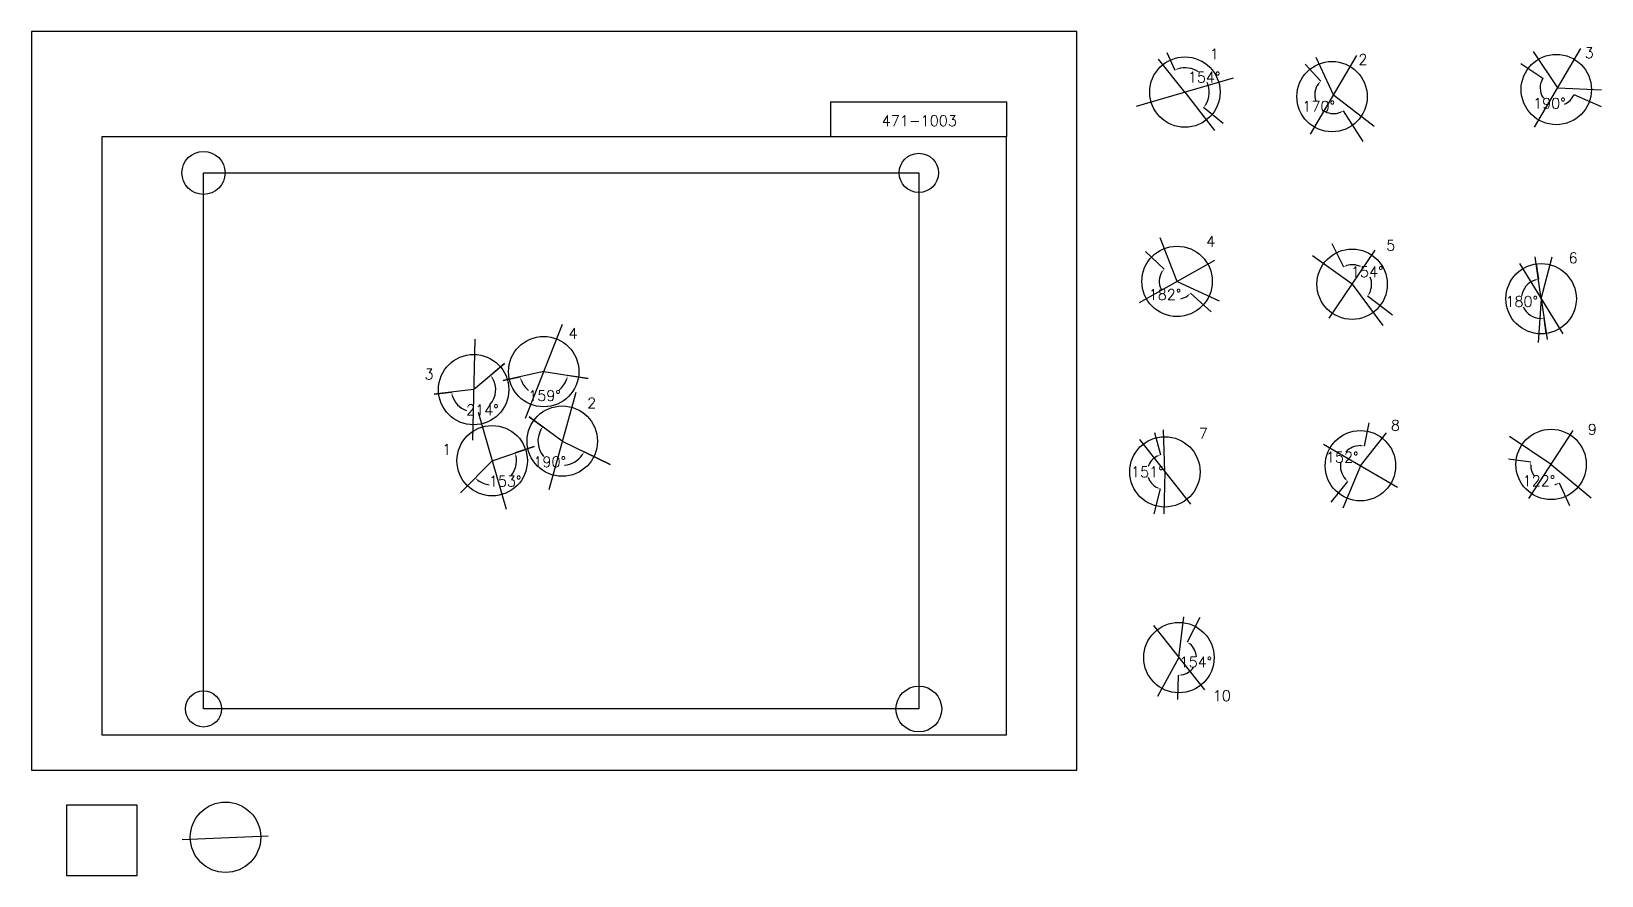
# Model space of a CAD drawing. Extents: x 0 to 2230150, y -150000 to 1050000.
import ezdxf

# ---------------------------------------------------------------- set-up
doc = ezdxf.new("R2010")
doc.units = 0
doc.header["$MEASUREMENT"] = 0
doc.layers.get('0').update_dxf_attribs({"linetype": 'CONTINUOUS'})
doc.layers.get('Defpoints').update_dxf_attribs({"linetype": 'CONTINUOUS'})
for name, color, linetype in [('_0-0_', 7, 'CONTINUOUS'), ('_0-1_V-nasSTD', 7, 'CONTINUOUS'), ('_0-2_番号', 7, 'CONTINUOUS'), ('ADD_LINE', 7, 'CONTINUOUS'), ('文字', 7, 'CONTINUOUS'), ('画像', 7, 'CONTINUOUS')]:
    doc.layers.add(name, color=color, linetype=linetype)
doc.layers.add('位置合わせ用', color=7, linetype='CONTINUOUS', plot=False)
doc.styles.get("Standard").update_dxf_attribs({"font": 'txt', "height": 15000, "bigfont": 'bigfont.shx'})
doc.dimstyles.get("Standard").update_dxf_attribs({"dimtxt": 0.18, "dimasz": 0.18, "dimexe": 0.18, "dimexo": 0.0625, "dimgap": 0.09, "dimtad": 0, "dimtih": 1, "dimtoh": 1, "dimdec": 4, "dimzin": 0, "dimdsep": 46, "dimtxsty": 'Standard', "dimcen": 0.09, "dimadec": 0, "dimazin": 0, "dimtfac": 1, "dimtdec": 4, "dimtofl": 0, "dimtmove": 0, "dimatfit": 3, "dimfxl": 1, "dimtolj": 1, "dimtzin": 0, "dimarcsym": 0})
picture_1 = doc.add_image_def('image1.jpg', size_in_pixel=(800, 600))

# ---------------------------------------------------------------- blocks, each defined once
blk = doc.blocks.new('-000-CCURVE_ORG002')
at = {"layer": '_0-0_', "color": 5, "linetype": 'Continuous'}
for p, q in [((30, -10), (10, -10)), ((10, -10), (10, -30)), ((30, -30), (30, -10)), ((10, -30), (30, -30))]:
    blk.add_line(p, q, dxfattribs=at)
blk = doc.blocks.new('-008-$$ATRU$$11$$背景色$$色$$0_0_0')
at = {"layer": '_0-2_番号'}
blk.add_blockref('-000-CCURVE_ORG002', (0, 0), dxfattribs=at)
blk = doc.blocks.new('*D27')
at = {"layer": 'ADD_LINE', "color": 0, "linetype": 'Continuous', "lineweight": -2}
for p, q in [((1612482, 1019756), (1623866, 995044)), ((1692790, 918934), (1664951, 941812))]:
    blk.add_line(p, q, dxfattribs=at)
for start, end in [(55.935441, 106.423298), (328.898292, 23.176446)]:
    blk.add_arc((1638300, 963714), 34496, start, end, dxfattribs=at)
at = {"layer": 'ADD_LINE', "color": 0}
for points in [[(1628254, 997582), (1628840, 996022), (1623866, 995045)], [(1667157, 946376), (1668518, 945414), (1664951, 941812)]]:
    blk.add_solid(points, dxfattribs=at)
at = {"layer": 'Defpoints', "color": 0}
for p in [(1612482, 1019756), (1638300, 963714), (1672046, 970868), (1692790, 918934)]:
    blk.add_point(p, dxfattribs=at)
at = {"layer": 'ADD_LINE', "color": 0, "linetype": 'Continuous', "insert": (1665608, 984790), "char_height": 15000, "attachment_point": 5}
blk.add_mtext('\\A1;154%%d', dxfattribs=at)
blk = doc.blocks.new('*D28')
at = {"color": 0, "linetype": 'Continuous', "lineweight": -2}
for p, q in [((1809179, 1003391), (1831324, 979396)), ((1891517, 893504), (1863720, 937271))]:
    blk.add_line(p, q, dxfattribs=at)
for start, end in [(143.458517, 199.177328), (242.968088, 291.666013)]:
    blk.add_arc((1849418, 959791), 26678, start, end, dxfattribs=at)
at = {"color": 0}
for points in [[(1828604, 975119), (1827364, 976233), (1831324, 979396)], [(1859646, 934256), (1858888, 935740), (1863721, 937271)]]:
    blk.add_solid(points, dxfattribs=at)
at = {"layer": 'Defpoints', "color": 0}
for p in [(1809179, 1003391), (1849418, 959791), (1823088, 955491), (1891518, 893504)]:
    blk.add_point(p, dxfattribs=at)
at = {"color": 0, "linetype": 'Continuous', "insert": (1828270, 943528), "char_height": 15000, "attachment_point": 5}
blk.add_mtext('\\A1;170%%d', dxfattribs=at)
blk = doc.blocks.new('*D31')
at = {"layer": 'ADD_LINE', "color": 0, "linetype": 'Continuous', "lineweight": -2}
for p, q in [((2115662, 1004203), (2146913, 983688)), ((2230150, 942907), (2190978, 959896))]:
    blk.add_line(p, q, dxfattribs=at)
for start, end in [(146.716384, 215.556167), (291.744567, 336.55299)]:
    blk.add_arc((2167922, 969896), 25131, start, end, dxfattribs=at)
at = {"layer": 'ADD_LINE', "color": 0}
for points in [[(2146913, 983688), (2146913, 983688), (2146913, 983688)], [(2190978, 959896), (2190978, 959896), (2190978, 959896)]]:
    blk.add_solid(points, dxfattribs=at)
at = {"layer": 'Defpoints', "color": 0}
for p in [(2115662, 1004204), (2167922, 969896), (2146156, 957332), (2230150, 942907)]:
    blk.add_point(p, dxfattribs=at)
at = {"layer": 'ADD_LINE', "color": 0, "linetype": 'Continuous', "insert": (2155982, 947782), "char_height": 15000, "attachment_point": 5}
blk.add_mtext('\\A1;190%%d', dxfattribs=at)
blk = doc.blocks.new('*D492')
at = {"color": 0, "linetype": 'Continuous', "lineweight": -2}
for p, q in [((1582560, 737261), (1608834, 712185)), ((1675657, 651191), (1646046, 677753))]:
    blk.add_line(p, q, dxfattribs=at)
for start, end in [(147.654398, 205.986177), (282.024317, 306.788949)]:
    blk.add_arc((1627174, 694681), 25352, start, end, dxfattribs=at)
at = {"color": 0}
for points in [[(1606412, 707733), (1605099, 708759), (1608834, 712185)], [(1642919, 673763), (1641794, 674993), (1646046, 677753)]]:
    blk.add_solid(points, dxfattribs=at)
at = {"layer": 'Defpoints', "color": 0}
for p in [(1582560, 737262), (1627174, 694681), (1602920, 687300), (1675658, 651190)]:
    blk.add_point(p, dxfattribs=at)
at = {"color": 0, "linetype": 'Continuous', "insert": (1609955, 676073), "char_height": 15000, "attachment_point": 5}
blk.add_mtext('\\A1;182%%d', dxfattribs=at)
blk = doc.blocks.new('*D493')
at = {"color": 0, "linetype": 'Continuous', "lineweight": -2}
for p, q in [((1847215, 748386), (1863522, 715452)), ((1933285, 646506), (1897834, 673710))]:
    blk.add_line(p, q, dxfattribs=at)
for start, end in [(64.877904, 105.999917), (332.840982, 21.383423)]:
    blk.add_arc((1875830, 690596), 27737, start, end, dxfattribs=at)
at = {"color": 0}
for points in [[(1867883, 718035), (1868485, 716481), (1863522, 715453)], [(1899804, 678380), (1901213, 677489), (1897835, 673710)]]:
    blk.add_solid(points, dxfattribs=at)
at = {"layer": 'Defpoints', "color": 0}
for p in [(1847214, 748386), (1887525, 715747), (1875830, 690596), (1933286, 646506)]:
    blk.add_point(p, dxfattribs=at)
at = {"color": 0, "linetype": 'Continuous', "insert": (1897257, 708209), "char_height": 15000, "attachment_point": 5}
blk.add_mtext('\\A1;154%%d', dxfattribs=at)
blk = doc.blocks.new('*D494')
at = {"color": 0, "linetype": 'Continuous', "lineweight": -2}
for p, q in [((2097719, 442479), (2129651, 438247)), ((2185031, 375777), (2170441, 407971))]:
    blk.add_line(p, q, dxfattribs=at)
for start, end in [(182.32444, 213.011449), (280.28229, 284.506363)]:
    blk.add_arc((2158450, 434431), 29051, start, end, dxfattribs=at)
at = {"color": 0}
for points in [[(2130255, 433215), (2128590, 433290), (2129651, 438247)], [(2166004, 405520), (2165449, 407092), (2170441, 407970)]]:
    blk.add_solid(points, dxfattribs=at)
at = {"layer": 'Defpoints', "color": 0}
for p in [(2097719, 442479), (2158450, 434431), (2134111, 418569), (2185032, 375776)]:
    blk.add_point(p, dxfattribs=at)
at = {"color": 0, "linetype": 'Continuous', "insert": (2141135, 411104), "char_height": 15000, "attachment_point": 5}
blk.add_mtext('\\A1;122%%d', dxfattribs=at)
blk = doc.blocks.new('*D495')
at = {"color": 0, "linetype": 'Continuous', "lineweight": -2}
for p, q in [((1899485, 493442), (1893065, 460614)), ((1845899, 380648), (1869761, 410403))]:
    blk.add_line(p, q, dxfattribs=at)
for start, end in [(88.997379, 136.834749), (170.916699, 221.208715)]:
    blk.add_arc((1887594, 432640), 28505, start, end, dxfattribs=at)
at = {"color": 0}
for points in [[(1888005, 460311), (1888181, 461969), (1893065, 460615)], [(1865573, 413259), (1866726, 414463), (1869761, 410403)]]:
    blk.add_solid(points, dxfattribs=at)
at = {"layer": 'Defpoints', "color": 0}
for p in [(1899486, 493442), (1869381, 454567), (1887594, 432640), (1845899, 380648)]:
    blk.add_point(p, dxfattribs=at)
at = {"color": 0, "linetype": 'Continuous', "insert": (1861739, 444640), "char_height": 15000, "attachment_point": 5}
blk.add_mtext('\\A1;152%%d', dxfattribs=at)
blk = doc.blocks.new('*D496')
at = {"color": 0, "linetype": 'Continuous', "lineweight": -2}
for p, q in [((1594921, 479957), (1603443, 448007)), ((1594453, 364310), (1603625, 399771))]:
    blk.add_line(p, q, dxfattribs=at)
for start, end in [(116.442259, 162.722612), (197.730428, 243.989803)]:
    blk.add_arc((1609870, 423913), 24936, start, end, dxfattribs=at)
at = {"color": 0}
for points in [[(1599060, 445461), (1598471, 447020), (1603443, 448007)], [(1598646, 400720), (1599223, 402284), (1603625, 399771)]]:
    blk.add_solid(points, dxfattribs=at)
at = {"layer": 'Defpoints', "color": 0}
for p in [(1594921, 479958), (1587247, 434403), (1609870, 423913), (1594453, 364310)]:
    blk.add_point(p, dxfattribs=at)
at = {"color": 0, "linetype": 'Continuous', "insert": (1584933, 423819), "char_height": 15000, "attachment_point": 5}
blk.add_mtext('\\A1;151%%d', dxfattribs=at)
blk = doc.blocks.new('*D497')
at = {"color": 0, "linetype": 'Continuous', "lineweight": -2}
for p, q in [((2137280, 719501), (2140368, 697666)), ((2151611, 620534), (2148379, 642348))]:
    blk.add_line(p, q, dxfattribs=at)
for start, end in [(108.314688, 172.816777), (204.310121, 268.164898)]:
    blk.add_arc((2144282, 669994), 27948, start, end, dxfattribs=at)
at = {"color": 0}
for points in [[(2135690, 695715), (2135310, 697337), (2140368, 697666)], [(2143435, 641228), (2143339, 642892), (2148379, 642348)]]:
    blk.add_solid(points, dxfattribs=at)
at = {"layer": 'Defpoints', "color": 0}
for p in [(2137280, 719501), (2144282, 669994), (2122350, 652671), (2151611, 620534)]:
    blk.add_point(p, dxfattribs=at)
at = {"color": 0, "linetype": 'Continuous', "insert": (2116623, 665988), "char_height": 15000, "attachment_point": 5}
blk.add_mtext('\\A1;180%%d', dxfattribs=at)
blk = doc.blocks.new('*D662')
at = {"color": 0, "linetype": 'Continuous', "lineweight": -2}
for p, q in [((1659684, 217062), (1641346, 182000)), ((1628066, 100544), (1629066, 134978))]:
    blk.add_line(p, q, dxfattribs=at)
for start, end in [(2.755917, 50.881259), (279.845571, 326.395586)]:
    blk.add_arc((1629789, 159904), 24936, start, end, dxfattribs=at)
at = {"color": 0}
for points in [[(1645980, 179947), (1645064, 178555), (1641346, 182001)], [(1633993, 136166), (1634112, 134504), (1629066, 134978)]]:
    blk.add_solid(points, dxfattribs=at)
at = {"layer": 'Defpoints', "color": 0}
for p in [(1659684, 217062), (1629789, 159904), (1648804, 143771), (1628066, 100544)]:
    blk.add_point(p, dxfattribs=at)
at = {"color": 0, "linetype": 'Continuous', "insert": (1653916, 153603), "char_height": 15000, "attachment_point": 5}
blk.add_mtext('\\A1;154%%d', dxfattribs=at)
blk = doc.blocks.new('*D665')
at = {"layer": 'ADD_LINE', "color": 0, "linetype": 'Continuous', "lineweight": -2}
for p, q in [((670202, 553732), (694169, 559013)), ((790584, 556542), (761479, 561093))]:
    blk.add_line(p, q, dxfattribs=at)
for start, end in [(200.795242, 231.317557), (308.682443, 342.744734)]:
    blk.add_arc((727628, 566385), 34262, start, end, dxfattribs=at)
at = {"layer": 'ADD_LINE', "color": 0}
for points in [[(696396, 554459), (694799, 553983), (694168, 559013)], [(761160, 556034), (759537, 556411), (761479, 561093)]]:
    blk.add_solid(points, dxfattribs=at)
at = {"layer": 'Defpoints', "color": 0}
for p in [(727628, 566385), (670202, 553732), (713323, 535252), (790584, 556542)]:
    blk.add_point(p, dxfattribs=at)
at = {"layer": 'ADD_LINE', "color": 0, "linetype": 'Continuous', "insert": (728687, 532139), "char_height": 15000, "attachment_point": 5}
blk.add_mtext('\\A1;159%%d', dxfattribs=at)
blk = doc.blocks.new('*D668')
at = {"layer": 'ADD_LINE', "color": 0, "linetype": 'Continuous', "lineweight": -2}
for p, q in [((707207, 502206), (726253, 488105)), ((821968, 434286), (784957, 452409))]:
    blk.add_line(p, q, dxfattribs=at)
for start, end in [(151.797124, 219.569796), (275.536009, 325.598544)]:
    blk.add_arc((753977, 467579), 34496, start, end, dxfattribs=at)
at = {"layer": 'ADD_LINE', "color": 0}
for points in [[(724280, 483435), (722873, 484327), (726253, 488105)], [(783159, 447670), (781719, 448509), (784958, 452409)]]:
    blk.add_solid(points, dxfattribs=at)
at = {"layer": 'Defpoints', "color": 0}
for p in [(707206, 502206), (723230, 451940), (753977, 467579), (821968, 434286)]:
    blk.add_point(p, dxfattribs=at)
at = {"layer": 'ADD_LINE', "color": 0, "linetype": 'Continuous', "insert": (736054, 438105), "char_height": 15000, "attachment_point": 5}
blk.add_mtext('\\A1;190%%d', dxfattribs=at)
blk = doc.blocks.new('*D671')
at = {"layer": 'ADD_LINE', "color": 0, "linetype": 'Continuous', "lineweight": -2}
for p, q in [((672075, 578089), (652046, 561095)), ((571835, 534526), (596865, 537304))]:
    blk.add_line(p, q, dxfattribs=at)
for start, end in [(317.190567, 31.185279), (195.460247, 251.32104)]:
    blk.add_arc((628090, 540769), 31417, start, end, dxfattribs=at)
at = {"layer": 'ADD_LINE', "color": 0}
for points in [[(655643, 557524), (654291, 556550), (652046, 561095)], [(598628, 532552), (596991, 532237), (596864, 537304)]]:
    blk.add_solid(points, dxfattribs=at)
at = {"layer": 'Defpoints', "color": 0}
for p in [(672075, 578089), (628090, 540769), (571834, 534526), (655016, 524582)]:
    blk.add_point(p, dxfattribs=at)
at = {"layer": 'ADD_LINE', "color": 0, "linetype": 'Continuous', "insert": (640528, 511919), "char_height": 15000, "attachment_point": 5}
blk.add_mtext('\\A1;214%%d', dxfattribs=at)
blk = doc.blocks.new('*D674')
at = {"layer": 'ADD_LINE', "color": 0, "linetype": 'Continuous', "lineweight": -2}
for p, q in [((714017, 460100), (687085, 450909)), ((609373, 393913), (630259, 415164))]:
    blk.add_line(p, q, dxfattribs=at)
for start, end in [(321.020153, 10.531688), (233.809086, 263.118266)]:
    blk.add_arc((654438, 439767), 34496, start, end, dxfattribs=at)
at = {"layer": 'ADD_LINE', "color": 0}
for points in [[(689159, 446283), (687547, 445861), (687085, 450909)], [(634609, 412562), (633530, 411292), (630259, 415164)]]:
    blk.add_solid(points, dxfattribs=at)
at = {"layer": 'Defpoints', "color": 0}
for p in [(714017, 460100), (654438, 439767), (658411, 405501), (609373, 393913)]:
    blk.add_point(p, dxfattribs=at)
at = {"layer": 'ADD_LINE', "color": 0, "linetype": 'Continuous', "insert": (672805, 410567), "char_height": 15000, "attachment_point": 5}
blk.add_mtext('\\A1;153%%d', dxfattribs=at)

msp = doc.modelspace()

# ---------------------------------------------------------------- linework, layer by layer
at = {"layer": '_0-1_V-nasSTD', "color": 7, "linetype": 'Continuous'}
for p, q in [((1485000, 1050000), (0, 1050000)), ((0, 1050000), (0, 0)), ((1485000, 1050000), (0, 1050000)), ((0, 1050000), (0, 0)), ((1485000, 0), (1485000, 1050000)), ((1485000, 0), (1485000, 1050000)), ((1135000, 950000), (1135000, 900000)), ((1135000, 950000), (1385000, 950000)), ((1385000, 950000), (1385000, 900000)), ((1385000, 900000), (100000, 900000)), ((100000, 900000), (100000, 50000)), ((1385000, 50000), (1385000, 900000)), ((100000, 50000), (1385000, 50000)), ((0, 0), (1485000, 0)), ((0, 0), (1485000, 0))]:
    msp.add_line(p, q, dxfattribs=at)
at = {"layer": 'ADD_LINE', "color": 5, "linetype": 'Continuous'}
for p, q in [((1638300.12759, 963713.94411), (1600657, 1010465.5)), ((1849417.68706, 959791.40858), (1824731.61592, 1013095)), ((2167921.53926, 969895.92252), (2133337.061, 1021586.01265)), ((1638300.12759, 963713.94411), (1680185.5, 909330)), ((1849417.68706, 959791.40858), (1907070.5, 915461)), ((2167921.53926, 969895.92252), (2230150.4375, 966693.63309)), ((1627173.85936, 694681.42053), (1603053, 756584)), ((1875829.60478, 690595.69901), (1819695, 730821)), ((2144282.17651, 669993.66595), (2135874.84661, 729434.5)), ((2144282.17651, 669993.66595), (2159881.11393, 729434.5)), ((1627173.85936, 694681.42053), (1686782, 666999.5)), ((1875829.60478, 690595.69901), (1919233, 631868.5)), ((2144282.17651, 669993.66595), (2139973.5, 607862)), ((2144282.17651, 669993.66595), (2152852.5, 612158.5)), ((628089.75, 540768.94411), (672075, 578089)), ((727628.25, 566385.44411), (670201.5, 553731.5)), ((727628.25, 566385.44411), (790584, 556542)), ((628089.75, 540768.94411), (571834.5, 534526.5)), ((753976.75, 467578.94411), (707206.5, 502206)), ((1609869.59541, 423912.59025), (1607859.5021, 483624.43754)), ((1887594.19761, 432639.77192), (1924592.5, 479202.5)), ((2158449.59821, 434430.75199), (2099218, 473956.5)), ((654438.25, 439766.94411), (714017, 460100)), ((753976.75, 467578.94411), (821968, 434286)), ((654438.25, 439766.94411), (609373, 393913)), ((1609869.59541, 423912.59025), (1608159.50179, 364310.06247)), ((1887594.19761, 432639.77192), (1862762, 372404)), ((2158449.59821, 434430.75199), (2215384.5, 387018.5)), ((1629789, 159904), (1636845.5, 217647.28885)), ((1629789, 159904), (1599375.79815, 104642.5))]:
    msp.add_line(p, q, dxfattribs=at)
at = {"layer": 'ADD_LINE', "color": 1, "linetype": 'Continuous'}
for p, q in [((1816519.43706, 903878.65858), (1882315.93706, 1015704.15858)), ((2135023.28926, 913983.17252), (2200819.78926, 1025808.67252)), ((1569397.37759, 943664.44411), (1707202.87759, 983763.44411)), ((1843082.10478, 642335.94901), (1908577.10478, 738855.44901)), ((1573690.48436, 664418.92053), (1680657.23436, 724943.92053)), ((2113351.05151, 720119.29095), (2175213.30151, 619868.04095)), ((753967.20974, 633137.45238), (701289.29026, 499633.43584)), ((629612.15694, 612513.30755), (626567.34306, 469024.58067)), ((773262.44064, 536699.37195), (734691.05936, 398458.51628)), ((634388.75, 508669.69411), (674487.75, 370864.19411)), ((1573599.84541, 469670.84025), (1646139.34541, 378154.34025)), ((2126994.59821, 386171.00199), (2189904.59821, 482690.50199)), ((1835025.69761, 463233.02192), (1940162.69761, 402046.52192)), ((1593519.25, 205662.25), (1666058.75, 114145.75)), ((214262.32302, -98799.56876), (336470.78129, -93322.43898))]:
    msp.add_line(p, q, dxfattribs=at)
at = {"layer": 'ADD_LINE', "color": 5, "linetype": 'ByBlock'}
for centre in [(1638300.12759, 963713.94411), (1847299.84098, 957259.81804), (2165803.69318, 967364.33199), (1627173.85936, 694681.42053), (1875829.60478, 690595.69901), (2144282.17651, 669993.66595), (727628.25, 566385.44411), (628089.75, 540768.94411), (753976.75, 467578.94411), (654438.25, 439766.94411), (1609869.59541, 423912.59025), (1887594.19761, 432639.77192), (2158449.59821, 434430.75199), (1629789, 159904), (275704.61091, -95468.83904)]:
    msp.add_circle(centre, 50000, dxfattribs=at)
at = {"layer": '位置合わせ用', "color": 5, "linetype": 'Continuous'}
for centre, radius in [((244424.4, 848880.595), 30579.2687), ((1260424.4, 848880.595), 27848.33235), ((244424.4, 86880.595), 25672.78835), ((1260424.4, 86880.595), 32483.49996)]:
    msp.add_circle(centre, radius, dxfattribs=at)

# ---------------------------------------------------------------- block references
at = {"layer": '_0-0_', "xscale": 5000, "yscale": 5000, "zscale": 5000}
msp.add_blockref('-008-$$ATRU$$11$$背景色$$色$$0_0_0', (0, 0), dxfattribs=at)

# ---------------------------------------------------------------- texts
at = {"layer": '文字', "color": 5, "linetype": 'Continuous'}
for s, p in [('3', (2206162.5, 1012123.5)), ('1', (1673664.84659, 1010338.61449)), ('2', (1884735.5, 1002469.5)), ('4', (1668695.5, 743754)), ('5', (1924216.5, 738393)), ('6', (2183311.5, 720524.5)), ('4', (762992.969, 613010.11449)), ('3', (558455.5, 555183.5)), ('2', (789341.469, 514203.61449)), ('8', (1930840.69761, 482615.93968)), ('9', (2210625.69761, 476897.98348)), ('7', (1657991.59541, 471180.02727)), ('1', (583340, 448326.5)), ('10', (1677911, 98195.5))]:
    msp.add_text(s, height=15000, dxfattribs=at).set_placement(p)
at = {"layer": '文字', "linetype": 'Continuous'}
msp.add_text('471-1003', height=15000, dxfattribs=at).set_placement((1207698.06436, 915464.91089))

# ---------------------------------------------------------------- dimensions: what is measured, and where the dimension line sits
at = {"color": 5, "linetype": 'Continuous'}
for base, center, p1, p2, picture, middle in [((1823088.23526, 955490.96023), (1849417.68706, 959791.40858), (1809178.77504, 1003391.05715), (1891517.5, 893504), '*D28', (1828269.9978, 943527.67201)), ((1602919.66927, 687300.1765), (1627173.85936, 694681.42053), (1582560, 737261.5), (1675657.5, 651190.5), '*D492', (1609955.37168, 676073.03042)), ((1887525.02456, 715746.55986), (1875829.60478, 690595.69901), (1847214.5, 748386.5), (1933285.5, 646506), '*D493', (1897256.73514, 708208.95339)), ((2122350.14113, 652670.99813), (2144282.17651, 669993.66595), (2137279.85621, 719500.91301), (2151611.40936, 620533.75951), '*D497', (2116622.71578, 665988.26601)), ((1869381.14317, 454567.03326), (1887594.19761, 432639.77192), (1899485.5, 493442.5), (1845899, 380648), '*D495', (1861738.50652, 444639.91276)), ((1587247.09662, 434402.94997), (1609869.59541, 423912.59025), (1594921, 479957.5), (1594452.55209, 364310), '*D496', (1584933.35154, 423818.56891)), ((2134111.47282, 418568.6119), (2158449.59821, 434430.75199), (2097719, 442479), (2185031.5, 375776.5), '*D494', (2141135.0292, 411103.5675)), ((1648803.90553, 143771.4718), (1629789, 159904), (1659684.47103, 217061.94462), (1628066.5, 100544), '*D662', (1653916.18486, 153602.8851))]:
    dim = msp.add_angular_dim_3p(base=base, center=center, p1=p1, p2=p2, dimstyle='Standard', override={"dimasz": 5000, "dimtmove": 2}, dxfattribs=at)
    dim.commit()
    dim.dimension.update_dxf_attribs({"geometry": picture, "text_midpoint": middle})
at = {"layer": 'ADD_LINE', "color": 5, "linetype": 'Continuous'}
for base, center, p1, p2, override, picture, middle in [((1672045.78438, 970867.8893), (1638300.12759, 963713.94411), (1612481.5, 1019756.5), (1692790, 918933.5), {"dimasz": 5000, "dimtmove": 2}, '*D27', (1665608.30751, 984790.2719)), ((2146156.07889, 957332.10205), (2167921.53926, 969895.92252), (2115661.5, 1004203.5), (2230150.5, 942906.93528), {"dimtmove": 2}, '*D31', (2155981.84538, 947781.93238)), ((655015.5246, 524581.57431), (628089.75, 540768.94411), (672075, 578089), (571834.5, 534526.5), {"dimasz": 5000, "dimtmove": 2}, '*D671', (640528.06819, 511919.04776)), ((713323.1251, 535252.15805), (727628.25, 566385.44411), (790584, 556542), (670201.5, 553731.5), {"dimasz": 5000, "dimtmove": 2}, '*D665', (728686.52273, 532139.30333)), ((723230.06073, 451939.59045), (753976.75, 467578.94411), (821968, 434286), (707206.5, 502206), {"dimasz": 5000, "dimtmove": 2}, '*D668', (736054.4983, 438104.52846)), ((658410.61134, 405500.80004), (654438.25, 439766.94411), (714017, 460100), (609373.04381, 393913.04458), {"dimasz": 5000, "dimtmove": 2}, '*D674', (672805.06204, 410567.48351))]:
    dim = msp.add_angular_dim_3p(base=base, center=center, p1=p1, p2=p2, dimstyle='Standard', override=override, dxfattribs=at)
    dim.commit()
    dim.dimension.update_dxf_attribs({"geometry": picture, "text_midpoint": middle})

# ---------------------------------------------------------------- pictures from other files: only their frames are drawn
at = {"layer": '画像', "color": 5, "linetype": 'Continuous'}
image = msp.add_image(picture_1, insert=(244424.4, 86880.595), size_in_units=(1016000, 762000), dxfattribs=at)
image.dxf.flags = 7

doc.saveas('drawing.dxf')
